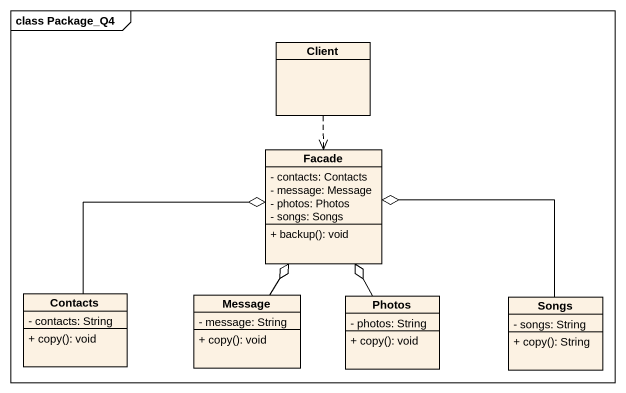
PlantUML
@startuml
mainframe class Package_Q4
hide circle
hide empty members
skinparam classAttributeIconSize 0
class Client
class Facade {
  - contacts: Contacts
  - message: Message
  - photos: Photos
  - songs: Songs
  + backup(): void
}
class Contacts {
  - contacts: String
  + copy(): void
}
class Message {
  - message: String
  + copy(): void
}
class Photos {
  - photos: String
  + copy(): void
}
class Songs {
  - songs: String
  + copy(): String
}
Client ..> Facade
Contacts -right-o Facade
Message -up-o Facade
Photos -up-o Facade
Songs -left-o Facade
@enduml
